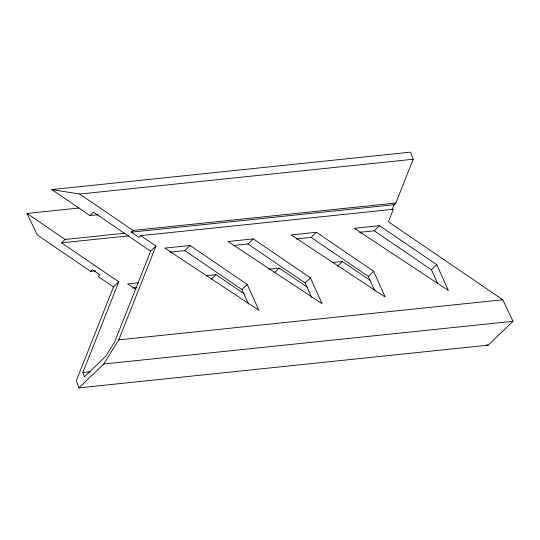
<?xml version="1.0" encoding="UTF-8"?>
<svg xmlns="http://www.w3.org/2000/svg" width="540" height="540" viewBox="0 0 540 540"><rect width="100%" height="100%" fill="white"/><g stroke="black" fill="none" stroke-linecap="round" stroke-linejoin="round"><path stroke-width="0.81" d="M124.598 233.233L65.131 239.443L61.594 242.851L118.787 281.84L113.474 286.956L76.288 380.761L78.941 387.869L488.214 345.141L513 321.28L502.787 299.761L388.395 221.778L393.35 209.27L140.711 235.649L138.942 237.35L131.315 232.153L133.083 230.445L395.834 203.02L413.188 159.239L410.535 152.132L51.786 189.581L89.917 215.575L98.294 214.704M140.711 235.649L155.966 246.044L150.653 251.154L114.703 341.834L105.671 356.332L84.429 376.785L82.836 372.519L118.787 281.84M78.941 387.869L103.727 364.007L118.773 339.849L155.966 246.044M360.821 233.341L361.442 231.775M392.202 209.412L394.058 204.721L395.834 203.02M89.917 215.575L93.454 212.166L150.653 251.154M78.968 208.022L27 213.449L37.213 234.968L90.599 271.357L92.367 269.656L99.995 274.853L98.226 276.554L113.474 286.956M170.114 252.126L184.781 250.594L190.094 245.477L247.293 284.465L258.869 310.237L164.828 248.117L190.094 245.477M211.356 279.227L216.074 274.678L244.33 293.942M233.273 245.531L247.941 243.999L253.253 238.882L310.453 277.877L322.029 303.642L227.988 241.522L253.253 238.882M248.454 303.98L241.981 289.582L247.293 284.465M274.516 272.632L279.234 268.083L307.49 287.348M296.433 238.937L311.101 237.404L316.413 232.288L373.613 271.283L385.189 297.047L291.148 234.927L316.413 232.288M311.614 297.385L305.141 282.987L310.453 277.877M337.675 266.038L342.394 261.495L369.961 280.28M359.593 232.342L374.261 230.81L379.573 225.7L436.772 264.688L448.349 290.453L354.308 228.332L379.573 225.7M374.774 290.797L368.3 276.392L373.613 271.283M437.589 283.439L431.46 269.798L436.772 264.688M51.786 189.581L79.704 194.056L413.188 159.239M131.315 232.153L394.058 204.721M61.594 242.851L128.594 235.852M90.599 271.357L95.621 270.83M138.247 282.805L127.656 283.912L136.073 289.474M206.3 275.704L216.074 274.678M268.643 269.19L279.234 268.083M332.62 262.514L342.394 261.495M132.935 287.921L137.012 287.496M118.773 339.849L502.787 299.761M103.727 364.007L513 321.28M82.836 372.519L90.383 371.729M486.473 344.864L488.214 345.141M374.261 230.81L431.46 269.798M311.101 237.404L368.3 276.392M247.941 243.999L305.141 282.987M184.781 250.594L241.981 289.582M79.704 194.056L133.083 230.445M27 213.449L65.131 239.443"/></g></svg>
